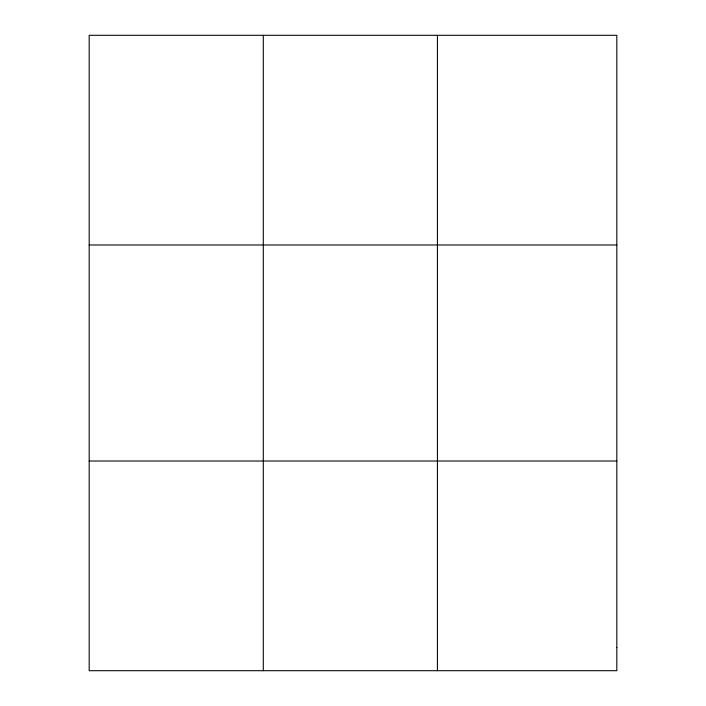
<?xml version="1.0" encoding="UTF-8"?>
<svg xmlns="http://www.w3.org/2000/svg" width="706" height="706" viewBox="0 0 706 706"><rect width="100%" height="100%" fill="white"/><g stroke="black" fill="none" stroke-linecap="round" stroke-linejoin="round"><path stroke-width="1.06" d="M263.303 670.7L263.303 35.3M437.42 670.7L437.42 35.3M89.177 244.982L616.823 244.982M89.177 461.018L616.823 461.018M616.823 647.402L616.823 670.7L89.177 670.7L89.177 35.3L616.823 35.3L616.823 647.402"/></g></svg>
